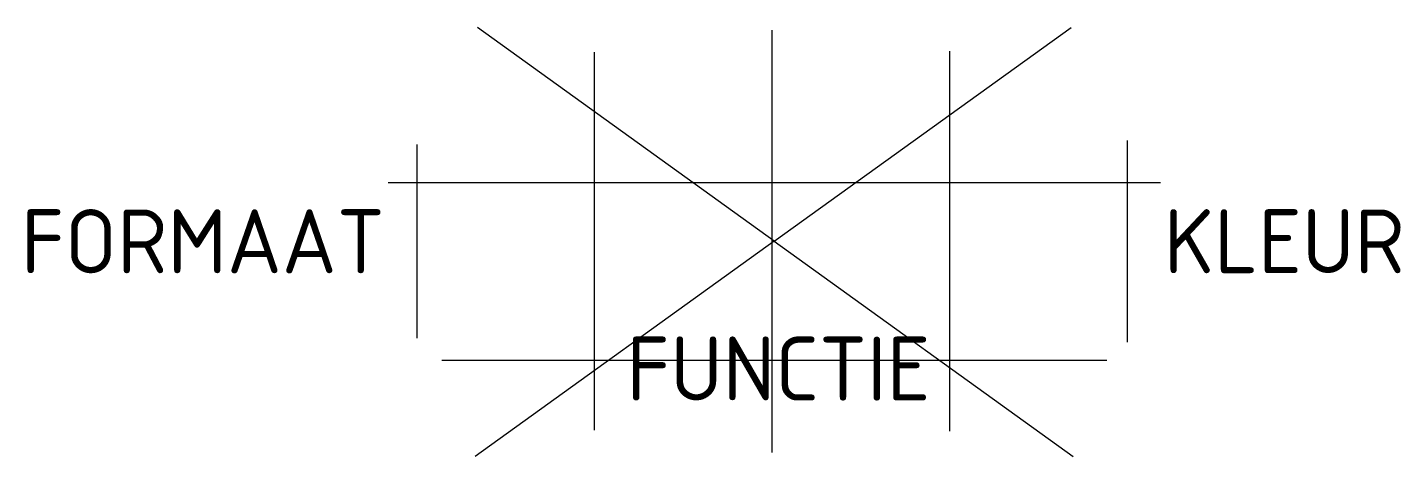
# Model space of a CAD drawing. Extents: x -21 to 17.6, y -6.1 to 6.
import ezdxf
from ezdxf.enums import TextEntityAlignment as Align

# ---------------------------------------------------------------- set-up
doc = ezdxf.new("R2010")
doc.units = 0
doc.styles.add('NLCS-ISO', font='NLCS-ISO.ttf')

msp = doc.modelspace()

# ---------------------------------------------------------------- linework, layer by layer
at = {"ltscale": 0.1}
for p, q in [((0, 0), (-8.36, 6.019)), ((-0.058, -5.946), (-0.058, 5.946)), ((0, 0), (8.36, 6.019)), ((-5.058, -5.319), (-5.058, 5.319)), ((4.942, -5.349), (4.942, 5.349)), ((-10.058, -2.725), (-10.058, 2.725)), ((9.942, -2.84), (9.942, 2.84)), ((-10.868, 1.657), (10.868, 1.657)), ((0, 0), (-8.418, -6.06)), ((0, 0), (8.418, -6.06)), ((-9.358, -3.343), (9.358, -3.343))]:
    msp.add_line(p, q, dxfattribs=at)

# ---------------------------------------------------------------- texts
at = {"style": 'NLCS-ISO'}
msp.add_attdef('FORMAAT', text='100x100', height=1.8, dxfattribs=at).set_placement((-10.968, 0), align=Align.MIDDLE_RIGHT)
msp.add_attdef('KLEUR', text='G', height=1.8, dxfattribs=at).set_placement((10.968, 0), align=Align.MIDDLE_LEFT)
at = {"style": 'NLCS-ISO', "flags": 1}
msp.add_attdef('FUNCTIE', text='', height=1.8, dxfattribs=at).set_placement((0.116, -3.585), align=Align.MIDDLE_CENTER)

doc.saveas('drawing.dxf')
